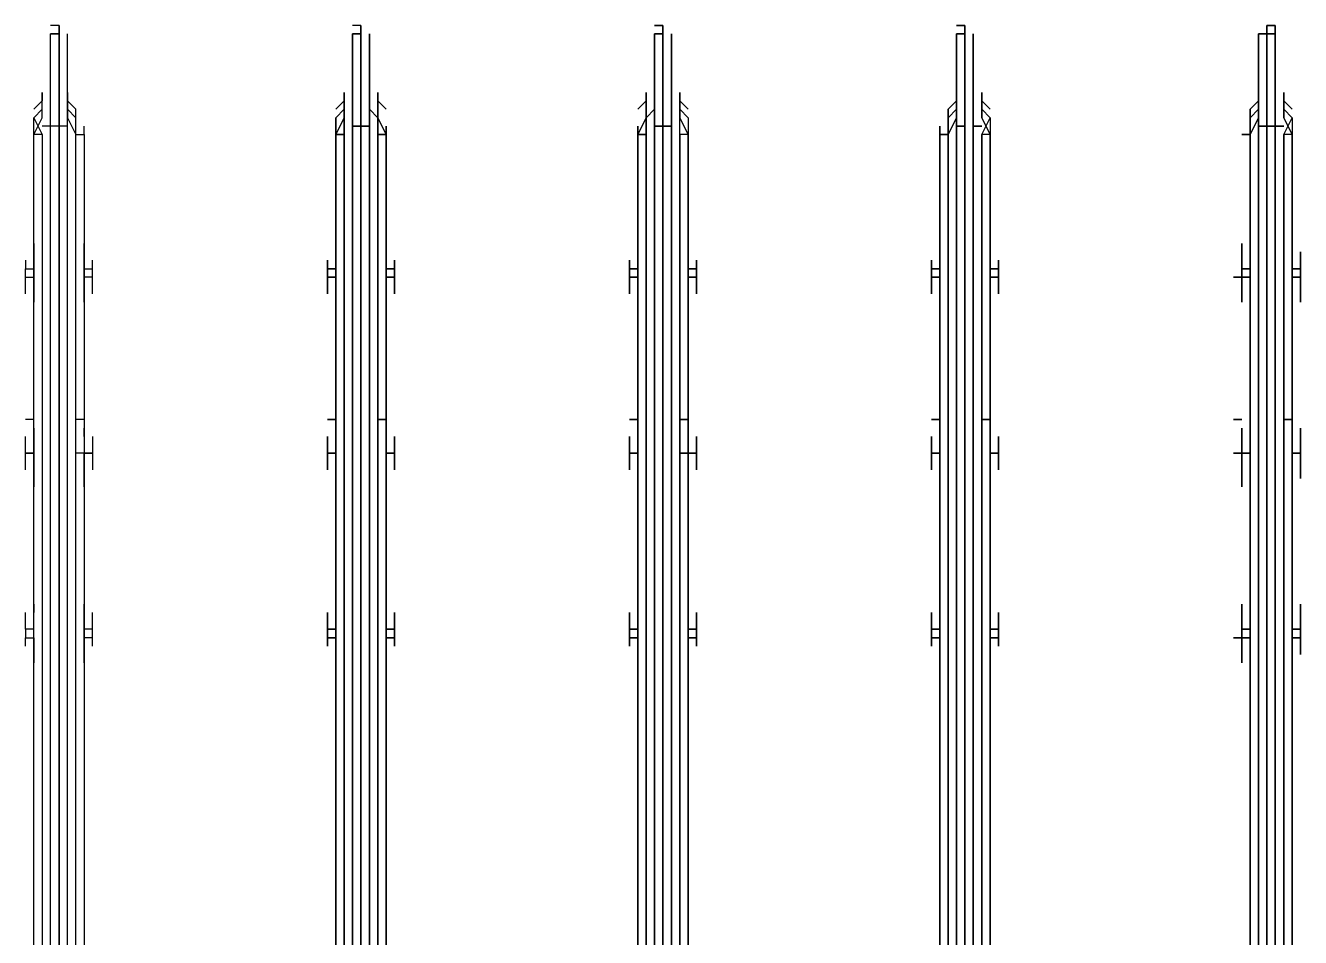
# Model space of a CAD drawing. Header units: metres. Extents: x 532315 to 532639, y 2674519 to 2674914.
# Drawn here: x 532484.9178 to 532485.128, y 2674744.0631 to 2674744.2135 of the extents above; entities that cross this region are included whole.
import ezdxf

# ---------------------------------------------------------------- set-up
doc = ezdxf.new("R2010")
doc.units = ezdxf.units.M
doc.header["$MEASUREMENT"] = 0
doc.layers.add('IDT', color=7, linetype='Continuous')

# ---------------------------------------------------------------- blocks, each defined once
blk = doc.blocks.new('IDT')
at = {"layer": 'IDT', "color": 0, "lineweight": 25}
for p, q in [((14.19265, 14.96743), (14.19265, 15.16384)), ((14.19265, 15.16384), (14.19265, 14.96743)), ((14.19403, 15.16384), (14.19403, 14.96743)), ((14.19403, 14.96743), (14.19403, 15.16384)), ((14.19542, 14.96605), (14.19542, 15.16384)), ((14.19542, 15.16384), (14.19542, 14.96605)), ((14.19542, 14.96605), (14.19542, 15.16384)), ((14.19542, 15.16384), (14.19542, 14.96605)), ((14.1968, 14.96605), (14.1968, 15.16384)), ((14.1968, 15.16384), (14.1968, 14.96605)), ((14.19818, 14.96605), (14.19818, 15.16384)), ((14.19818, 15.16384), (14.19818, 14.96605)), ((14.19957, 14.96743), (14.19957, 15.16384)), ((14.19957, 15.16384), (14.19957, 14.96743)), ((14.19957, 15.16384), (14.19957, 14.96743)), ((14.19957, 14.96743), (14.19957, 15.16384)), ((14.24244, 14.96743), (14.24244, 15.16384)), ((14.24244, 15.16384), (14.24244, 14.96743)), ((14.24383, 15.16384), (14.24383, 14.96743)), ((14.24383, 14.96743), (14.24383, 15.16384)), ((14.24521, 14.96605), (14.24521, 15.16384)), ((14.24521, 15.16384), (14.24521, 14.96605)), ((14.24659, 15.16384), (14.24659, 14.96605)), ((14.24659, 14.96605), (14.24659, 15.16384)), ((14.24659, 15.16384), (14.24659, 14.96605)), ((14.24659, 14.96605), (14.24659, 15.16384)), ((14.24798, 14.96605), (14.24798, 15.16384)), ((14.24798, 15.16384), (14.24798, 14.96605)), ((14.24936, 15.16384), (14.24936, 14.96743)), ((14.24936, 14.96743), (14.24936, 15.16384)), ((14.25074, 14.96743), (14.25074, 15.16384)), ((14.25074, 15.16384), (14.25074, 14.96743)), ((14.29224, 14.96743), (14.29224, 15.16384)), ((14.29224, 15.16384), (14.29224, 14.96743)), ((14.29362, 15.16384), (14.29362, 14.96743)), ((14.29362, 14.96743), (14.29362, 15.16384)), ((14.295, 14.96605), (14.295, 15.16384)), ((14.295, 15.16384), (14.295, 14.96605)), ((14.29639, 15.16384), (14.29639, 14.96605)), ((14.29639, 14.96605), (14.29639, 15.16384)), ((14.29639, 15.16384), (14.29639, 14.96605)), ((14.29639, 14.96605), (14.29639, 15.16384)), ((14.29777, 15.16384), (14.29777, 14.96605)), ((14.29777, 14.96605), (14.29777, 15.16384)), ((14.29915, 14.96743), (14.29915, 15.16384)), ((14.29915, 15.16384), (14.29915, 14.96743)), ((14.30054, 14.96743), (14.30054, 15.16384)), ((14.30054, 15.16384), (14.30054, 14.96743)), ((14.34203, 14.96743), (14.34203, 15.16107)), ((14.34203, 15.16107), (14.34203, 14.96743)), ((14.34341, 15.16107), (14.34341, 14.96743)), ((14.34341, 14.96743), (14.34341, 15.16107)), ((14.3448, 14.96605), (14.3448, 15.16107)), ((14.3448, 15.16107), (14.3448, 14.96605)), ((14.34618, 15.16107), (14.34618, 14.96605)), ((14.34618, 14.96605), (14.34618, 15.16107)), ((14.34618, 15.16107), (14.34618, 14.96605)), ((14.34618, 14.96605), (14.34618, 15.16107)), ((14.34756, 15.16107), (14.34756, 14.96605)), ((14.34756, 14.96605), (14.34756, 15.16107)), ((14.34895, 15.16107), (14.34895, 14.96743)), ((14.34895, 14.96743), (14.34895, 15.16107)), ((14.35033, 14.96743), (14.35033, 15.16107)), ((14.35033, 15.16107), (14.35033, 14.96743)), ((14.39182, 14.96743), (14.39182, 15.16107)), ((14.39321, 15.16107), (14.39321, 14.96743)), ((14.39459, 15.16107), (14.39459, 14.96605)), ((14.39597, 15.16107), (14.39597, 14.96605)), ((14.39597, 14.96605), (14.39597, 15.16107)), ((14.39736, 15.16107), (14.39736, 14.96605)), ((14.39874, 14.96743), (14.39874, 15.16107)), ((14.40012, 15.16107), (14.40012, 14.96743)), ((14.19127, 15.05181), (14.19127, 15.05319)), ((14.19127, 15.05319), (14.19127, 15.05181)), ((14.19265, 15.05042), (14.19265, 15.05457)), ((14.19265, 15.05457), (14.19265, 15.04904)), ((14.20095, 15.05042), (14.20095, 15.05457)), ((14.20095, 15.05457), (14.20095, 15.05042)), ((14.20095, 15.05319), (14.20095, 15.05181)), ((14.20095, 15.05181), (14.20095, 15.05319)), ((14.24244, 15.05042), (14.24244, 15.05457)), ((14.24244, 15.05457), (14.24244, 15.04904)), ((14.24244, 15.05181), (14.24244, 15.05319)), ((14.24244, 15.05319), (14.24244, 15.05181)), ((14.25074, 15.05042), (14.25074, 15.05457)), ((14.25074, 15.05457), (14.25074, 15.05042)), ((14.25074, 15.05319), (14.25074, 15.05181)), ((14.25074, 15.05181), (14.25074, 15.05319)), ((14.29224, 15.05042), (14.29224, 15.05457)), ((14.29224, 15.05457), (14.29224, 15.04904)), ((14.29224, 15.05181), (14.29224, 15.05319)), ((14.29224, 15.05319), (14.29224, 15.05181)), ((14.30054, 15.05042), (14.30054, 15.05457)), ((14.30054, 15.05457), (14.30054, 15.05042)), ((14.30054, 15.05319), (14.30054, 15.05181)), ((14.30054, 15.05181), (14.30054, 15.05319)), ((14.34203, 15.05042), (14.34203, 15.05457)), ((14.34203, 15.05457), (14.34203, 15.05042)), ((14.34203, 15.05181), (14.34203, 15.05319)), ((14.34203, 15.05319), (14.34203, 15.05181)), ((14.35033, 15.05042), (14.35033, 15.05457)), ((14.35033, 15.05457), (14.35033, 15.05042)), ((14.35033, 15.05319), (14.35033, 15.05181)), ((14.35033, 15.05181), (14.35033, 15.05319)), ((14.39182, 15.05457), (14.39182, 15.05042)), ((14.39182, 15.05319), (14.39182, 15.05181)), ((14.40012, 15.05042), (14.40012, 15.05457)), ((14.40012, 15.05181), (14.40012, 15.05319)), ((14.19127, 15.05042), (14.19127, 15.05181)), ((14.19127, 15.05181), (14.19127, 15.05042)), ((14.20095, 15.05181), (14.20095, 15.05042)), ((14.20095, 15.05042), (14.20095, 15.05181)), ((14.24106, 15.05042), (14.24106, 15.05181)), ((14.24106, 15.05181), (14.24106, 15.05042)), ((14.25212, 15.05042), (14.25212, 15.05181)), ((14.25212, 15.05181), (14.25212, 15.05042)), ((14.29085, 15.05042), (14.29085, 15.05181)), ((14.29085, 15.05181), (14.29085, 15.05042)), ((14.30192, 15.05042), (14.30192, 15.05181)), ((14.30192, 15.05181), (14.30192, 15.05042)), ((14.34065, 15.05042), (14.34065, 15.05181)), ((14.34065, 15.05181), (14.34065, 15.05042)), ((14.35171, 15.05042), (14.35171, 15.05181)), ((14.35171, 15.05181), (14.35171, 15.05042)), ((14.39044, 15.05181), (14.39044, 15.05042)), ((14.40151, 15.05181), (14.40151, 15.05042)), ((14.19265, 15.05042), (14.19127, 15.05042)), ((14.19127, 15.05042), (14.19265, 15.05042)), ((14.19127, 15.04904), (14.19127, 15.05042)), ((14.19127, 15.05042), (14.19127, 15.04904)), ((14.19127, 15.04904), (14.19265, 15.04904)), ((14.19265, 15.04904), (14.19127, 15.04904)), ((14.19127, 15.04904), (14.19127, 15.04627)), ((14.19127, 15.04627), (14.19127, 15.04904)), ((14.19265, 15.04904), (14.19265, 15.05042)), ((14.19265, 15.04489), (14.19265, 15.04904)), ((14.19265, 15.04904), (14.19265, 15.04489)), ((14.20095, 15.05042), (14.19957, 15.05042)), ((14.19957, 15.05042), (14.20095, 15.05042)), ((14.20095, 15.04904), (14.19957, 15.04904)), ((14.19957, 15.04904), (14.20095, 15.04904)), ((14.20095, 15.05042), (14.20095, 15.04904)), ((14.20095, 15.04904), (14.20095, 15.05042)), ((14.20095, 15.04904), (14.20095, 15.05042)), ((14.20095, 15.05042), (14.20233, 15.05042)), ((14.20233, 15.05042), (14.20095, 15.05042)), ((14.20095, 15.05042), (14.20095, 15.04904)), ((14.20095, 15.04904), (14.20095, 15.04489)), ((14.20095, 15.04627), (14.20095, 15.04904)), ((14.20095, 15.04489), (14.20095, 15.04904)), ((14.20095, 15.04904), (14.20095, 15.04627)), ((14.24244, 15.05042), (14.24106, 15.05042)), ((14.24106, 15.05042), (14.24244, 15.05042)), ((14.24106, 15.04904), (14.24106, 15.05042)), ((14.24106, 15.05042), (14.24106, 15.04904)), ((14.24106, 15.04904), (14.24244, 15.04904)), ((14.24244, 15.04904), (14.24106, 15.04904)), ((14.24106, 15.04904), (14.24106, 15.04627)), ((14.24106, 15.04627), (14.24106, 15.04904)), ((14.24244, 15.04904), (14.24244, 15.05042)), ((14.24244, 15.04904), (14.24244, 15.04489)), ((14.24244, 15.04489), (14.24244, 15.04904)), ((14.25212, 15.05042), (14.25074, 15.05042)), ((14.25074, 15.05042), (14.25212, 15.05042)), ((14.25212, 15.05042), (14.25074, 15.05042)), ((14.25074, 15.05042), (14.25074, 15.04904)), ((14.25074, 15.04904), (14.25074, 15.05042)), ((14.25074, 15.05042), (14.25212, 15.05042)), ((14.25212, 15.04904), (14.25074, 15.04904)), ((14.25074, 15.04904), (14.25074, 15.04489)), ((14.25074, 15.04489), (14.25074, 15.04904)), ((14.25074, 15.04904), (14.25212, 15.04904)), ((14.25212, 15.04904), (14.25212, 15.05042)), ((14.25212, 15.05042), (14.25212, 15.04904)), ((14.25212, 15.04904), (14.25212, 15.04627)), ((14.25212, 15.04627), (14.25212, 15.04904)), ((14.29224, 15.05042), (14.29085, 15.05042)), ((14.29085, 15.05042), (14.29224, 15.05042)), ((14.29085, 15.04904), (14.29085, 15.05042)), ((14.29085, 15.05042), (14.29085, 15.04904)), ((14.29085, 15.04627), (14.29085, 15.04904)), ((14.29085, 15.04904), (14.29085, 15.04627)), ((14.29224, 15.04904), (14.29085, 15.04904)), ((14.29085, 15.04904), (14.29224, 15.04904)), ((14.29224, 15.04489), (14.29224, 15.05042)), ((14.29224, 15.04904), (14.29224, 15.04489)), ((14.30192, 15.05042), (14.30054, 15.05042)), ((14.30054, 15.05042), (14.30192, 15.05042)), ((14.30192, 15.05042), (14.30054, 15.05042)), ((14.30054, 15.05042), (14.30054, 15.04904)), ((14.30054, 15.04489), (14.30054, 15.05042)), ((14.30054, 15.05042), (14.30192, 15.05042)), ((14.30192, 15.04904), (14.30054, 15.04904)), ((14.30054, 15.04904), (14.30192, 15.04904)), ((14.30054, 15.04904), (14.30054, 15.04489)), ((14.30192, 15.05042), (14.30192, 15.04904)), ((14.30192, 15.04904), (14.30192, 15.05042)), ((14.30192, 15.04627), (14.30192, 15.04904)), ((14.30192, 15.04904), (14.30192, 15.04627)), ((14.34203, 15.05042), (14.34065, 15.05042)), ((14.34065, 15.05042), (14.34203, 15.05042)), ((14.34065, 15.04904), (14.34065, 15.05042)), ((14.34065, 15.05042), (14.34065, 15.04904)), ((14.34065, 15.04627), (14.34065, 15.04904)), ((14.34065, 15.04904), (14.34065, 15.04627)), ((14.34203, 15.04904), (14.34065, 15.04904)), ((14.34065, 15.04904), (14.34203, 15.04904)), ((14.34203, 15.05042), (14.34203, 15.04904)), ((14.34203, 15.04904), (14.34203, 15.05042)), ((14.34203, 15.04904), (14.34203, 15.04489)), ((14.34203, 15.04489), (14.34203, 15.04904)), ((14.35033, 15.04904), (14.35033, 15.05042)), ((14.35033, 15.05042), (14.35033, 15.04904)), ((14.35171, 15.05042), (14.35033, 15.05042)), ((14.35033, 15.05042), (14.35171, 15.05042)), ((14.35033, 15.05042), (14.35171, 15.05042)), ((14.35033, 15.04489), (14.35033, 15.04904)), ((14.35033, 15.04904), (14.35033, 15.04489)), ((14.35171, 15.04904), (14.35033, 15.04904)), ((14.35033, 15.04904), (14.35171, 15.04904)), ((14.35171, 15.05042), (14.35171, 15.04904)), ((14.35171, 15.04904), (14.35171, 15.05042)), ((14.35171, 15.04627), (14.35171, 15.04904)), ((14.35171, 15.04904), (14.35171, 15.04627)), ((14.39044, 15.05042), (14.39182, 15.05042)), ((14.39044, 15.05042), (14.39044, 15.04904)), ((14.39044, 15.04904), (14.39182, 15.04904)), ((14.39044, 15.04904), (14.39044, 15.04627)), ((14.39182, 15.05042), (14.39182, 15.04489)), ((14.40151, 15.05042), (14.40012, 15.05042)), ((14.40151, 15.05042), (14.40012, 15.05042)), ((14.40012, 15.05042), (14.40012, 15.04904)), ((14.40012, 15.04904), (14.40151, 15.04904)), ((14.40012, 15.04904), (14.40012, 15.04489)), ((14.40151, 15.04904), (14.40151, 15.05042)), ((14.40151, 15.04904), (14.40151, 15.04627)), ((14.19127, 15.04627), (14.19127, 15.04489)), ((14.19127, 15.04489), (14.19127, 15.04627)), ((14.20095, 15.04489), (14.20095, 15.04627)), ((14.20095, 15.04627), (14.20095, 15.04489)), ((14.24244, 15.04489), (14.24244, 15.04627)), ((14.24244, 15.04627), (14.24244, 15.04489)), ((14.25074, 15.04627), (14.25074, 15.04489)), ((14.25074, 15.04489), (14.25074, 15.04627)), ((14.29224, 15.04489), (14.29224, 15.04627)), ((14.29224, 15.04627), (14.29224, 15.04489)), ((14.30054, 15.04489), (14.30054, 15.04627)), ((14.30054, 15.04627), (14.30054, 15.04489)), ((14.34203, 15.04489), (14.34203, 15.04627)), ((14.34203, 15.04627), (14.34203, 15.04489)), ((14.35033, 15.04627), (14.35033, 15.04489)), ((14.35033, 15.04489), (14.35033, 15.04627)), ((14.39182, 15.04489), (14.39182, 15.04627)), ((14.40012, 15.04489), (14.40012, 15.04627)), ((14.19127, 15.02276), (14.19127, 15.02414)), ((14.19127, 15.02414), (14.19127, 15.02276)), ((14.19265, 15.01999), (14.19265, 15.02553)), ((14.19265, 15.02553), (14.19265, 15.01999)), ((14.20095, 15.02553), (14.20095, 15.01999)), ((14.20095, 15.01999), (14.20095, 15.02553)), ((14.20095, 15.02276), (14.20095, 15.02414)), ((14.20095, 15.02414), (14.20095, 15.02276)), ((14.24244, 15.01999), (14.24244, 15.02553)), ((14.24244, 15.02553), (14.24244, 15.01999)), ((14.24244, 15.02276), (14.24244, 15.02414)), ((14.24244, 15.02414), (14.24244, 15.02276)), ((14.25074, 15.01999), (14.25074, 15.02553)), ((14.25074, 15.02553), (14.25074, 15.01999)), ((14.25074, 15.02414), (14.25074, 15.02276)), ((14.25074, 15.02276), (14.25074, 15.02414)), ((14.29224, 15.01999), (14.29224, 15.02553)), ((14.29224, 15.02553), (14.29224, 15.01999)), ((14.29224, 15.02276), (14.29224, 15.02414)), ((14.29224, 15.02414), (14.29224, 15.02276)), ((14.30054, 15.01999), (14.30054, 15.02553)), ((14.30054, 15.02553), (14.30054, 15.01999)), ((14.30054, 15.02414), (14.30054, 15.02276)), ((14.30054, 15.02276), (14.30054, 15.02414)), ((14.34203, 15.01584), (14.34203, 15.02553)), ((14.34203, 15.02553), (14.34203, 15.01999)), ((14.34203, 15.02276), (14.34203, 15.02414)), ((14.34203, 15.02414), (14.34203, 15.02276)), ((14.35033, 15.01999), (14.35033, 15.02553)), ((14.35033, 15.02553), (14.35033, 15.01999)), ((14.35033, 15.02414), (14.35033, 15.02276)), ((14.35033, 15.02276), (14.35033, 15.02414)), ((14.39182, 15.02553), (14.39182, 15.01999)), ((14.39182, 15.02414), (14.39182, 15.02276)), ((14.40012, 15.01999), (14.40012, 15.02553)), ((14.40012, 15.02276), (14.40012, 15.02414)), ((14.19127, 15.01999), (14.19127, 15.02276)), ((14.19127, 15.02276), (14.19127, 15.01999)), ((14.20095, 15.01999), (14.20095, 15.02276)), ((14.20095, 15.02276), (14.20095, 15.01999)), ((14.24106, 15.01999), (14.24106, 15.02276)), ((14.24106, 15.02276), (14.24106, 15.01999)), ((14.25212, 15.01999), (14.25212, 15.02276)), ((14.25212, 15.02276), (14.25212, 15.01999)), ((14.29085, 15.01999), (14.29085, 15.02276)), ((14.29085, 15.02276), (14.29085, 15.01999)), ((14.30192, 15.01999), (14.30192, 15.02276)), ((14.30192, 15.02276), (14.30192, 15.01999)), ((14.34065, 15.01999), (14.34065, 15.02276)), ((14.34065, 15.02276), (14.34065, 15.01999)), ((14.35171, 15.01999), (14.35171, 15.02276)), ((14.35171, 15.02276), (14.35171, 15.01999)), ((14.39044, 15.01999), (14.39044, 15.02276)), ((14.40151, 15.02276), (14.40151, 15.01999)), ((14.19265, 15.01999), (14.19127, 15.01999)), ((14.19127, 15.01999), (14.19265, 15.01999)), ((14.19265, 15.01999), (14.19127, 15.01999)), ((14.19127, 15.01999), (14.19265, 15.01999)), ((14.19127, 15.01723), (14.19127, 15.01999)), ((14.19127, 15.01999), (14.19265, 15.01999)), ((14.19265, 15.01999), (14.19127, 15.01999)), ((14.19127, 15.01999), (14.19127, 15.01723)), ((14.19265, 15.01584), (14.19265, 15.01999)), ((14.19265, 15.01999), (14.19265, 15.01584)), ((14.19957, 15.01999), (14.20095, 15.01999)), ((14.20095, 15.01999), (14.19957, 15.01999)), ((14.20095, 15.01999), (14.19957, 15.01999)), ((14.19957, 15.01999), (14.20095, 15.01999)), ((14.20095, 15.01999), (14.20095, 15.01723)), ((14.20095, 15.01584), (14.20095, 15.01999)), ((14.20233, 15.01999), (14.20095, 15.01999)), ((14.20095, 15.01999), (14.20233, 15.01999)), ((14.20233, 15.01999), (14.20095, 15.01999)), ((14.20095, 15.01999), (14.20095, 15.01584)), ((14.20095, 15.01723), (14.20095, 15.01999)), ((14.20095, 15.01999), (14.20233, 15.01999)), ((14.24106, 15.01723), (14.24106, 15.01999)), ((14.24106, 15.01999), (14.24244, 15.01999)), ((14.24244, 15.01999), (14.24106, 15.01999)), ((14.24106, 15.01999), (14.24244, 15.01999)), ((14.24244, 15.01999), (14.24106, 15.01999)), ((14.24106, 15.01999), (14.24106, 15.01723)), ((14.24244, 15.01584), (14.24244, 15.01999)), ((14.24244, 15.01999), (14.24244, 15.01584)), ((14.25074, 15.01999), (14.25074, 15.01584)), ((14.25074, 15.01584), (14.25074, 15.01999)), ((14.25074, 15.01999), (14.25212, 15.01999)), ((14.25212, 15.01999), (14.25074, 15.01999)), ((14.25074, 15.01999), (14.25212, 15.01999)), ((14.25212, 15.01999), (14.25074, 15.01999)), ((14.25074, 15.01999), (14.25212, 15.01999)), ((14.25074, 15.01999), (14.25212, 15.01999)), ((14.25212, 15.01999), (14.25074, 15.01999)), ((14.25212, 15.01999), (14.25212, 15.01723)), ((14.25212, 15.01723), (14.25212, 15.01999)), ((14.29224, 15.01999), (14.29085, 15.01999)), ((14.29085, 15.01999), (14.29224, 15.01999)), ((14.29224, 15.01999), (14.29085, 15.01999)), ((14.29085, 15.01999), (14.29085, 15.01723)), ((14.29085, 15.01723), (14.29085, 15.01999)), ((14.29085, 15.01999), (14.29224, 15.01999)), ((14.29362, 15.01999), (14.29224, 15.01999)), ((14.29224, 15.01999), (14.29362, 15.01999)), ((14.29224, 15.01999), (14.29224, 15.01584)), ((14.29224, 15.01584), (14.29224, 15.01999)), ((14.30192, 15.01999), (14.30054, 15.01999)), ((14.30054, 15.01999), (14.30192, 15.01999)), ((14.30192, 15.01999), (14.30054, 15.01999)), ((14.30054, 15.01999), (14.30192, 15.01999)), ((14.30192, 15.01999), (14.30054, 15.01999)), ((14.30054, 15.01999), (14.30054, 15.01584)), ((14.30054, 15.01584), (14.30054, 15.01999)), ((14.30054, 15.01999), (14.30192, 15.01999)), ((14.30054, 15.01999), (14.30192, 15.01999)), ((14.30192, 15.01999), (14.30054, 15.01999)), ((14.30192, 15.01999), (14.30192, 15.01723)), ((14.30192, 15.01723), (14.30192, 15.01999)), ((14.34065, 15.01723), (14.34065, 15.01999)), ((14.34065, 15.01999), (14.34203, 15.01999)), ((14.34203, 15.01999), (14.34065, 15.01999)), ((14.34065, 15.01999), (14.34203, 15.01999)), ((14.34203, 15.01999), (14.34065, 15.01999)), ((14.34065, 15.01999), (14.34065, 15.01723)), ((14.34203, 15.01999), (14.34203, 15.01584)), ((14.35033, 15.01584), (14.35033, 15.01999)), ((14.35033, 15.01999), (14.35171, 15.01999)), ((14.35171, 15.01999), (14.35033, 15.01999)), ((14.35033, 15.01999), (14.35171, 15.01999)), ((14.35171, 15.01999), (14.35033, 15.01999)), ((14.35033, 15.01999), (14.35033, 15.01584)), ((14.35033, 15.01999), (14.35171, 15.01999)), ((14.35171, 15.01999), (14.35033, 15.01999)), ((14.35171, 15.01999), (14.35171, 15.01723)), ((14.35171, 15.01723), (14.35171, 15.01999)), ((14.39182, 15.01999), (14.39044, 15.01999)), ((14.39044, 15.01723), (14.39044, 15.01999)), ((14.39044, 15.01999), (14.39182, 15.01999)), ((14.39182, 15.01999), (14.39321, 15.01999)), ((14.39182, 15.01584), (14.39182, 15.01999)), ((14.40012, 15.01584), (14.40012, 15.01999)), ((14.40012, 15.01999), (14.40151, 15.01999)), ((14.40151, 15.01999), (14.40012, 15.01999)), ((14.40151, 15.01999), (14.40012, 15.01999)), ((14.40012, 15.01999), (14.40151, 15.01999)), ((14.40151, 15.01999), (14.40151, 15.01723)), ((14.19127, 15.01584), (14.19127, 15.01723)), ((14.19127, 15.01723), (14.19127, 15.01584)), ((14.20095, 15.01723), (14.20095, 15.01584)), ((14.20095, 15.01584), (14.20095, 15.01723)), ((14.24244, 15.01584), (14.24244, 15.01723)), ((14.24244, 15.01723), (14.24244, 15.01584)), ((14.25074, 15.01584), (14.25074, 15.01723)), ((14.25074, 15.01723), (14.25074, 15.01584)), ((14.29224, 15.01584), (14.29224, 15.01723)), ((14.29224, 15.01723), (14.29224, 15.01584)), ((14.30054, 15.01584), (14.30054, 15.01723)), ((14.30054, 15.01723), (14.30054, 15.01584)), ((14.34203, 15.01584), (14.34203, 15.01723)), ((14.34203, 15.01723), (14.34203, 15.01584)), ((14.35033, 15.01584), (14.35033, 15.01723)), ((14.35033, 15.01723), (14.35033, 15.01584)), ((14.39182, 15.01723), (14.39182, 15.01584)), ((14.40012, 15.01723), (14.40012, 15.01584)), ((14.19403, 15.01446), (14.19265, 15.01446)), ((14.19265, 15.01446), (14.19403, 15.01446)), ((14.20233, 15.01446), (14.20095, 15.01446)), ((14.20095, 15.01446), (14.20233, 15.01446)), ((14.24383, 15.01446), (14.24244, 15.01446)), ((14.24244, 15.01446), (14.24383, 15.01446)), ((14.25212, 15.01446), (14.25074, 15.01446)), ((14.25074, 15.01446), (14.25212, 15.01446)), ((14.29362, 15.01446), (14.29224, 15.01446)), ((14.29224, 15.01446), (14.29362, 15.01446)), ((14.30192, 15.01446), (14.30054, 15.01446)), ((14.30054, 15.01446), (14.30192, 15.01446)), ((14.34341, 15.01446), (14.34203, 15.01446)), ((14.34203, 15.01446), (14.34341, 15.01446)), ((14.35171, 15.01446), (14.35033, 15.01446)), ((14.35033, 15.01446), (14.35171, 15.01446)), ((14.39182, 15.01446), (14.39321, 15.01446)), ((14.40012, 15.01446), (14.40151, 15.01446)), ((14.19127, 14.99371), (14.19127, 14.9951)), ((14.19127, 14.9951), (14.19127, 14.99371)), ((14.19265, 14.99095), (14.19265, 14.9951)), ((14.19265, 14.9951), (14.19265, 14.99095)), ((14.20095, 14.99371), (14.20095, 14.9951)), ((14.20095, 14.9951), (14.20095, 14.99371)), ((14.20095, 14.99095), (14.20095, 14.9951)), ((14.20095, 14.9951), (14.20095, 14.99095)), ((14.24244, 14.99095), (14.24244, 14.9951)), ((14.24244, 14.9951), (14.24244, 14.99371)), ((14.24244, 14.99371), (14.24244, 14.9951)), ((14.24244, 14.9951), (14.24244, 14.99095)), ((14.25074, 14.99095), (14.25074, 14.9951)), ((14.25074, 14.9951), (14.25074, 14.99371)), ((14.25074, 14.99371), (14.25074, 14.9951)), ((14.25074, 14.9951), (14.25074, 14.99095)), ((14.29224, 14.99095), (14.29224, 14.9951)), ((14.29224, 14.9951), (14.29224, 14.99371)), ((14.29224, 14.99371), (14.29224, 14.9951)), ((14.29224, 14.9951), (14.29224, 14.99095)), ((14.30054, 14.99095), (14.30054, 14.9951)), ((14.30054, 14.9951), (14.30054, 14.99371)), ((14.30054, 14.99371), (14.30054, 14.9951)), ((14.30054, 14.9951), (14.30054, 14.99095)), ((14.34203, 14.99371), (14.34203, 14.9951)), ((14.34203, 14.9951), (14.34203, 14.99095)), ((14.34203, 14.98541), (14.34203, 14.9951)), ((14.34203, 14.9951), (14.34203, 14.99371)), ((14.35033, 14.9951), (14.35033, 14.99371)), ((14.35033, 14.99371), (14.35033, 14.9951)), ((14.35033, 14.99095), (14.35033, 14.9951)), ((14.35033, 14.9951), (14.35033, 14.99095)), ((14.39182, 14.99371), (14.39182, 14.9951)), ((14.39182, 14.9951), (14.39182, 14.99095)), ((14.40012, 14.99095), (14.40012, 14.9951)), ((14.40012, 14.9951), (14.40012, 14.99371)), ((14.19127, 14.99095), (14.19127, 14.99371)), ((14.19127, 14.99371), (14.19127, 14.99095)), ((14.20095, 14.99095), (14.20095, 14.99371)), ((14.20095, 14.99371), (14.20095, 14.99095)), ((14.24106, 14.99095), (14.24106, 14.99371)), ((14.24106, 14.99371), (14.24106, 14.99095)), ((14.25212, 14.99095), (14.25212, 14.99371)), ((14.25212, 14.99371), (14.25212, 14.99095)), ((14.29085, 14.99095), (14.29085, 14.99371)), ((14.29085, 14.99371), (14.29085, 14.99095)), ((14.30192, 14.99095), (14.30192, 14.99371)), ((14.30192, 14.99371), (14.30192, 14.99095)), ((14.34065, 14.99095), (14.34065, 14.99371)), ((14.34065, 14.99371), (14.34065, 14.99095)), ((14.35171, 14.99095), (14.35171, 14.99371)), ((14.35171, 14.99371), (14.35171, 14.99095)), ((14.39044, 14.99371), (14.39044, 14.99095)), ((14.40151, 14.99371), (14.40151, 14.99095)), ((14.19127, 14.98956), (14.19127, 14.99095)), ((14.19127, 14.99095), (14.19127, 14.98956)), ((14.19265, 14.99095), (14.19127, 14.99095)), ((14.19127, 14.99095), (14.19265, 14.99095)), ((14.19265, 14.99095), (14.19265, 14.98956)), ((14.19265, 14.98956), (14.19265, 14.99095)), ((14.20095, 14.99095), (14.19957, 14.99095)), ((14.19957, 14.99095), (14.20095, 14.99095)), ((14.20095, 14.98956), (14.20095, 14.99095)), ((14.20095, 14.99095), (14.20233, 14.99095)), ((14.20233, 14.99095), (14.20095, 14.99095)), ((14.20095, 14.99095), (14.20095, 14.98956)), ((14.20095, 14.99095), (14.20095, 14.98956)), ((14.20095, 14.98956), (14.20095, 14.99095)), ((14.24106, 14.98956), (14.24106, 14.99095)), ((14.24106, 14.99095), (14.24106, 14.98956)), ((14.24244, 14.99095), (14.24106, 14.99095)), ((14.24106, 14.99095), (14.24244, 14.99095)), ((14.24244, 14.99095), (14.24244, 14.98956)), ((14.24244, 14.98956), (14.24244, 14.99095)), ((14.25074, 14.99095), (14.25074, 14.98541)), ((14.25074, 14.98956), (14.25074, 14.99095)), ((14.25074, 14.99095), (14.25212, 14.99095)), ((14.25212, 14.99095), (14.25074, 14.99095)), ((14.25074, 14.99095), (14.25212, 14.99095)), ((14.25212, 14.99095), (14.25212, 14.98956)), ((14.25212, 14.98956), (14.25212, 14.99095)), ((14.29224, 14.99095), (14.29085, 14.99095)), ((14.29085, 14.99095), (14.29224, 14.99095)), ((14.29085, 14.98956), (14.29085, 14.99095)), ((14.29085, 14.99095), (14.29085, 14.98956)), ((14.29224, 14.99095), (14.29224, 14.98956)), ((14.29224, 14.98956), (14.29224, 14.99095)), ((14.30192, 14.99095), (14.30054, 14.99095)), ((14.30054, 14.99095), (14.30054, 14.98956)), ((14.30054, 14.98541), (14.30054, 14.99095)), ((14.30054, 14.99095), (14.30192, 14.99095)), ((14.30192, 14.99095), (14.30054, 14.99095)), ((14.30192, 14.98956), (14.30192, 14.99095)), ((14.30192, 14.99095), (14.30192, 14.98956)), ((14.34203, 14.99095), (14.34065, 14.99095)), ((14.34065, 14.99095), (14.34203, 14.99095)), ((14.34065, 14.99095), (14.34065, 14.98956)), ((14.34065, 14.98956), (14.34065, 14.99095)), ((14.34203, 14.99095), (14.34203, 14.98956)), ((14.35171, 14.99095), (14.35033, 14.99095)), ((14.35033, 14.99095), (14.35171, 14.99095)), ((14.35171, 14.99095), (14.35033, 14.99095)), ((14.35033, 14.99095), (14.35033, 14.98541)), ((14.35033, 14.98541), (14.35033, 14.99095)), ((14.35033, 14.99095), (14.35171, 14.99095)), ((14.35171, 14.98956), (14.35171, 14.99095)), ((14.35171, 14.99095), (14.35171, 14.98956)), ((14.39044, 14.99095), (14.39182, 14.99095)), ((14.39044, 14.99095), (14.39044, 14.98956)), ((14.39182, 14.99095), (14.39182, 14.98956)), ((14.40012, 14.98956), (14.40012, 14.99095)), ((14.40151, 14.99095), (14.40012, 14.99095)), ((14.40151, 14.99095), (14.40151, 14.98956)), ((14.19265, 14.98956), (14.19127, 14.98956)), ((14.19127, 14.98956), (14.19265, 14.98956)), ((14.19127, 14.98818), (14.19127, 14.98956)), ((14.19127, 14.98956), (14.19127, 14.98818)), ((14.19127, 14.9868), (14.19127, 14.98818)), ((14.19127, 14.98818), (14.19127, 14.9868)), ((14.19265, 14.98541), (14.19265, 14.98956)), ((14.19265, 14.98956), (14.19265, 14.98541)), ((14.20095, 14.98956), (14.19957, 14.98956)), ((14.19957, 14.98956), (14.20095, 14.98956)), ((14.20095, 14.98818), (14.20095, 14.98956)), ((14.20095, 14.98956), (14.20095, 14.98541)), ((14.20095, 14.98541), (14.20095, 14.98956)), ((14.20095, 14.98956), (14.20095, 14.98818)), ((14.20095, 14.98818), (14.20095, 14.9868)), ((14.20095, 14.9868), (14.20095, 14.98818)), ((14.24244, 14.98956), (14.24106, 14.98956)), ((14.24106, 14.98956), (14.24244, 14.98956)), ((14.24106, 14.98818), (14.24106, 14.98956)), ((14.24106, 14.98956), (14.24106, 14.98818)), ((14.24244, 14.98541), (14.24244, 14.98956)), ((14.24244, 14.98956), (14.24244, 14.98541)), ((14.24244, 14.9868), (14.24244, 14.98818)), ((14.24244, 14.98818), (14.24244, 14.9868)), ((14.25074, 14.98541), (14.25074, 14.98956)), ((14.25212, 14.98956), (14.25074, 14.98956)), ((14.25074, 14.98956), (14.25212, 14.98956)), ((14.25074, 14.98818), (14.25074, 14.9868)), ((14.25074, 14.9868), (14.25074, 14.98818)), ((14.25212, 14.98956), (14.25212, 14.98818)), ((14.25212, 14.98818), (14.25212, 14.98956)), ((14.29224, 14.98956), (14.29085, 14.98956)), ((14.29085, 14.98956), (14.29085, 14.98818)), ((14.29085, 14.98818), (14.29085, 14.98956)), ((14.29085, 14.98956), (14.29224, 14.98956)), ((14.29224, 14.98956), (14.29224, 14.98541)), ((14.29224, 14.98541), (14.29224, 14.98956)), ((14.29224, 14.9868), (14.29224, 14.98818)), ((14.29224, 14.98818), (14.29224, 14.9868)), ((14.30192, 14.98956), (14.30054, 14.98956)), ((14.30054, 14.98956), (14.30192, 14.98956)), ((14.30054, 14.98956), (14.30054, 14.98541)), ((14.30054, 14.98818), (14.30054, 14.9868)), ((14.30054, 14.9868), (14.30054, 14.98818)), ((14.30192, 14.98818), (14.30192, 14.98956)), ((14.30192, 14.98956), (14.30192, 14.98818)), ((14.34065, 14.98956), (14.34203, 14.98956)), ((14.34203, 14.98956), (14.34065, 14.98956)), ((14.34065, 14.98818), (14.34065, 14.98956)), ((14.34065, 14.98956), (14.34065, 14.98818)), ((14.34203, 14.98956), (14.34203, 14.98541)), ((14.34203, 14.9868), (14.34203, 14.98818)), ((14.34203, 14.98818), (14.34203, 14.9868)), ((14.35033, 14.98956), (14.35171, 14.98956)), ((14.35171, 14.98956), (14.35033, 14.98956)), ((14.35033, 14.98818), (14.35033, 14.9868)), ((14.35033, 14.9868), (14.35033, 14.98818)), ((14.35171, 14.98956), (14.35171, 14.98818)), ((14.35171, 14.98818), (14.35171, 14.98956)), ((14.39182, 14.98956), (14.39044, 14.98956)), ((14.39044, 14.98956), (14.39044, 14.98818)), ((14.39182, 14.98956), (14.39182, 14.98541)), ((14.39182, 14.98818), (14.39182, 14.9868)), ((14.40012, 14.98541), (14.40012, 14.98956)), ((14.40151, 14.98956), (14.40012, 14.98956)), ((14.40012, 14.9868), (14.40012, 14.98818)), ((14.40151, 14.98818), (14.40151, 14.98956)), ((14.19265, 14.96743), (14.19403, 14.96467)), ((14.19403, 14.96467), (14.19265, 14.96743)), ((14.19265, 14.96605), (14.19265, 14.96743)), ((14.19265, 14.96743), (14.19403, 14.96743)), ((14.19403, 14.96743), (14.19265, 14.96467)), ((14.19265, 14.96605), (14.19265, 14.96743)), ((14.19265, 14.96743), (14.19403, 14.96743)), ((14.19403, 14.96743), (14.19265, 14.96467)), ((14.19957, 14.96743), (14.19818, 14.96467)), ((14.19818, 14.96467), (14.19957, 14.96743)), ((14.19957, 14.96328), (14.19957, 14.96743)), ((14.19957, 14.96743), (14.19957, 14.96328)), ((14.19957, 14.96743), (14.19957, 14.96605)), ((14.19957, 14.96605), (14.19957, 14.96743)), ((14.19957, 14.96743), (14.20095, 14.96743)), ((14.20095, 14.96743), (14.19957, 14.96743)), ((14.24244, 14.96743), (14.24383, 14.96467)), ((14.24383, 14.96467), (14.24244, 14.96743)), ((14.24244, 14.96605), (14.24244, 14.96743)), ((14.24244, 14.96743), (14.24383, 14.96743)), ((14.24383, 14.96743), (14.24244, 14.96467)), ((14.24244, 14.96605), (14.24244, 14.96743)), ((14.24244, 14.96743), (14.24383, 14.96743)), ((14.24383, 14.96743), (14.24244, 14.96467)), ((14.24936, 14.96743), (14.24798, 14.96467)), ((14.24798, 14.96467), (14.24936, 14.96743)), ((14.24936, 14.96743), (14.24936, 14.96328)), ((14.24936, 14.96328), (14.24936, 14.96743)), ((14.24936, 14.96743), (14.25074, 14.96743)), ((14.25074, 14.96743), (14.24936, 14.96743)), ((14.25074, 14.96743), (14.25074, 14.96605)), ((14.25074, 14.96605), (14.25074, 14.96743)), ((14.29224, 14.96743), (14.29362, 14.96467)), ((14.29362, 14.96467), (14.29224, 14.96743)), ((14.29224, 14.96605), (14.29224, 14.96743)), ((14.29224, 14.96743), (14.29362, 14.96743)), ((14.29224, 14.96605), (14.29224, 14.96743)), ((14.29224, 14.96743), (14.29362, 14.96743)), ((14.29362, 14.96743), (14.29362, 14.96328)), ((14.29362, 14.96743), (14.29362, 14.96328)), ((14.30054, 14.96743), (14.29915, 14.96743)), ((14.29915, 14.96743), (14.29915, 14.96328)), ((14.29915, 14.96328), (14.29915, 14.96743)), ((14.29915, 14.96743), (14.30054, 14.96743)), ((14.30054, 14.96743), (14.29915, 14.96467)), ((14.29915, 14.96467), (14.30054, 14.96743)), ((14.30054, 14.96605), (14.30054, 14.96743)), ((14.30054, 14.96743), (14.30054, 14.96605)), ((14.34203, 14.96743), (14.34341, 14.96467)), ((14.34341, 14.96467), (14.34203, 14.96743)), ((14.34341, 14.96743), (14.34203, 14.96743)), ((14.34203, 14.96743), (14.34203, 14.96605)), ((14.34203, 14.96605), (14.34203, 14.96743)), ((14.34203, 14.96743), (14.34341, 14.96743)), ((14.34341, 14.96743), (14.34341, 14.96328)), ((14.34341, 14.96328), (14.34341, 14.96743)), ((14.34895, 14.96743), (14.34895, 14.96328)), ((14.34895, 14.96328), (14.34895, 14.96743)), ((14.34895, 14.96743), (14.35033, 14.96743)), ((14.35033, 14.96743), (14.34895, 14.96467)), ((14.34895, 14.96467), (14.35033, 14.96743)), ((14.35033, 14.96743), (14.34895, 14.96743)), ((14.35033, 14.96605), (14.35033, 14.96743)), ((14.35033, 14.96743), (14.35033, 14.96605)), ((14.39321, 14.96743), (14.39182, 14.96743)), ((14.39182, 14.96743), (14.39182, 14.96605)), ((14.39321, 14.96743), (14.39321, 14.96328)), ((14.39459, 14.96467), (14.39321, 14.96743)), ((14.40012, 14.96467), (14.39874, 14.96743)), ((14.39874, 14.96743), (14.40012, 14.96743)), ((14.40012, 14.96743), (14.39874, 14.96467)), ((14.40012, 14.96743), (14.40012, 14.96605)), ((14.19265, 14.96467), (14.19265, 14.96605)), ((14.19265, 14.96467), (14.19265, 14.96605)), ((14.19542, 14.96605), (14.19403, 14.96605)), ((14.19403, 14.96605), (14.19542, 14.96605)), ((14.19542, 14.96605), (14.1968, 14.96605)), ((14.1968, 14.96605), (14.19542, 14.96605)), ((14.19542, 14.95084), (14.19542, 14.96605)), ((14.19542, 14.96605), (14.19542, 14.94945)), ((14.19542, 14.94945), (14.19542, 14.96605)), ((14.19542, 14.96605), (14.19542, 14.95084)), ((14.1968, 14.94945), (14.1968, 14.96605)), ((14.1968, 14.96605), (14.1968, 14.94945)), ((14.19818, 14.96605), (14.1968, 14.96605)), ((14.1968, 14.96605), (14.19818, 14.96605)), ((14.19818, 14.95084), (14.19818, 14.96605)), ((14.19818, 14.96605), (14.19818, 14.95084)), ((14.19957, 14.96605), (14.19957, 14.96467)), ((14.19957, 14.96467), (14.19957, 14.96605)), ((14.24244, 14.96467), (14.24244, 14.96605)), ((14.24244, 14.96467), (14.24244, 14.96605)), ((14.24521, 14.96605), (14.24383, 14.96605)), ((14.24383, 14.96605), (14.24521, 14.96605)), ((14.24521, 14.96605), (14.24521, 14.95084)), ((14.24521, 14.95084), (14.24521, 14.96605)), ((14.24798, 14.96605), (14.24659, 14.96605)), ((14.24659, 14.96605), (14.24659, 14.94945)), ((14.24659, 14.94945), (14.24659, 14.96605)), ((14.24659, 14.96605), (14.24798, 14.96605)), ((14.24659, 14.94945), (14.24659, 14.96605)), ((14.24659, 14.96605), (14.24798, 14.96605)), ((14.24798, 14.96605), (14.24659, 14.96605)), ((14.24659, 14.96605), (14.24659, 14.94945)), ((14.24798, 14.96605), (14.24798, 14.95084)), ((14.24798, 14.95084), (14.24798, 14.96605)), ((14.24936, 14.96605), (14.24936, 14.96467)), ((14.24936, 14.96467), (14.24936, 14.96605)), ((14.29224, 14.96467), (14.29224, 14.96605)), ((14.29224, 14.96467), (14.29224, 14.96605)), ((14.295, 14.95084), (14.295, 14.96605)), ((14.295, 14.96605), (14.295, 14.95084)), ((14.29639, 14.96605), (14.295, 14.96605)), ((14.295, 14.96605), (14.29639, 14.96605)), ((14.29639, 14.96605), (14.29777, 14.96605)), ((14.29777, 14.96605), (14.29639, 14.96605)), ((14.29639, 14.96605), (14.29777, 14.96605)), ((14.29777, 14.96605), (14.29639, 14.96605)), ((14.29639, 14.96605), (14.29639, 14.94945)), ((14.29639, 14.94945), (14.29639, 14.96605)), ((14.29639, 14.96605), (14.29639, 14.94945)), ((14.29639, 14.94945), (14.29639, 14.96605)), ((14.29777, 14.95084), (14.29777, 14.96605)), ((14.29777, 14.96605), (14.29777, 14.95084)), ((14.29915, 14.96605), (14.29915, 14.96467)), ((14.29915, 14.96467), (14.29915, 14.96605)), ((14.34341, 14.96467), (14.34341, 14.96605)), ((14.34341, 14.96605), (14.34341, 14.96467)), ((14.34618, 14.96605), (14.3448, 14.96605)), ((14.3448, 14.96605), (14.3448, 14.95084)), ((14.3448, 14.95084), (14.3448, 14.96605)), ((14.3448, 14.96605), (14.34618, 14.96605)), ((14.34618, 14.94945), (14.34618, 14.96605)), ((14.34618, 14.96605), (14.34618, 14.94945)), ((14.34618, 14.96605), (14.34756, 14.96605)), ((14.34756, 14.96605), (14.34618, 14.96605)), ((14.34618, 14.96605), (14.34756, 14.96605)), ((14.34756, 14.96605), (14.34618, 14.96605)), ((14.34618, 14.94945), (14.34618, 14.96605)), ((14.34618, 14.96605), (14.34618, 14.94945)), ((14.34756, 14.96605), (14.34756, 14.95084)), ((14.34756, 14.95084), (14.34756, 14.96605)), ((14.35033, 14.96467), (14.35033, 14.96605)), ((14.35033, 14.96605), (14.35033, 14.96467)), ((14.39321, 14.96605), (14.39321, 14.96467)), ((14.39459, 14.96605), (14.39597, 14.96605)), ((14.39459, 14.96605), (14.39459, 14.95084)), ((14.39597, 14.96605), (14.39736, 14.96605)), ((14.39597, 14.94945), (14.39597, 14.96605)), ((14.39597, 14.96605), (14.39597, 14.94945)), ((14.39736, 14.96605), (14.39874, 14.96605)), ((14.39736, 14.96605), (14.39736, 14.95084)), ((14.40012, 14.96605), (14.40012, 14.96467)), ((14.19265, 14.96467), (14.19403, 14.96328)), ((14.19403, 14.96328), (14.19265, 14.96467)), ((14.19265, 14.96467), (14.19403, 14.96328)), ((14.19403, 14.96328), (14.19265, 14.96467)), ((14.19403, 14.9619), (14.19265, 14.96328)), ((14.19265, 14.96328), (14.19403, 14.9619)), ((14.19403, 14.96467), (14.19403, 14.96052)), ((14.19403, 14.96052), (14.19403, 14.96467)), ((14.19957, 14.96467), (14.19818, 14.96328)), ((14.19818, 14.96328), (14.19957, 14.96467)), ((14.19818, 14.96467), (14.19818, 14.96052)), ((14.19818, 14.96052), (14.19818, 14.96467)), ((14.19818, 14.9619), (14.19957, 14.96328)), ((14.19957, 14.96328), (14.19818, 14.9619)), ((14.24244, 14.96467), (14.24383, 14.96328)), ((14.24383, 14.96328), (14.24244, 14.96467)), ((14.24244, 14.96467), (14.24383, 14.96328)), ((14.24383, 14.96328), (14.24244, 14.96467)), ((14.24383, 14.9619), (14.24244, 14.96328)), ((14.24244, 14.96328), (14.24383, 14.9619)), ((14.24383, 14.96467), (14.24383, 14.96052)), ((14.24383, 14.96052), (14.24383, 14.96467)), ((14.24936, 14.96467), (14.24798, 14.96328)), ((14.24798, 14.96328), (14.24936, 14.96467)), ((14.24798, 14.96467), (14.24798, 14.96052)), ((14.24798, 14.96052), (14.24798, 14.96467)), ((14.24936, 14.96328), (14.24798, 14.9619)), ((14.24798, 14.9619), (14.24936, 14.96328)), ((14.29362, 14.96328), (14.29224, 14.96467)), ((14.29362, 14.96328), (14.29224, 14.96467)), ((14.29362, 14.9619), (14.29224, 14.96328)), ((14.29224, 14.96328), (14.29362, 14.9619)), ((14.29362, 14.96467), (14.29362, 14.96052)), ((14.29362, 14.96052), (14.29362, 14.96467)), ((14.29915, 14.96467), (14.29777, 14.96328)), ((14.29777, 14.96328), (14.29915, 14.96467)), ((14.29915, 14.96467), (14.29915, 14.96052)), ((14.29915, 14.96052), (14.29915, 14.96467)), ((14.29915, 14.9619), (14.30054, 14.96328)), ((14.30054, 14.96328), (14.29915, 14.9619)), ((14.34341, 14.9619), (14.34203, 14.96328)), ((14.34203, 14.96328), (14.34341, 14.9619)), ((14.34341, 14.96467), (14.34341, 14.96052)), ((14.34341, 14.96052), (14.34341, 14.96467)), ((14.3448, 14.96328), (14.34341, 14.96467)), ((14.34341, 14.96467), (14.3448, 14.96328)), ((14.34895, 14.96328), (14.35033, 14.96467)), ((14.35033, 14.96467), (14.34895, 14.96328)), ((14.34895, 14.96467), (14.34895, 14.96052)), ((14.34895, 14.96052), (14.34895, 14.96467)), ((14.34895, 14.9619), (14.35033, 14.96328)), ((14.35033, 14.96328), (14.34895, 14.9619)), ((14.39321, 14.96467), (14.39459, 14.96328)), ((14.39321, 14.96328), (14.39459, 14.9619)), ((14.39459, 14.96052), (14.39459, 14.96467)), ((14.40012, 14.96467), (14.39874, 14.96328)), ((14.39874, 14.96328), (14.40012, 14.96467)), ((14.39874, 14.96467), (14.39874, 14.96052)), ((14.39874, 14.9619), (14.40012, 14.96328)), ((14.19403, 14.96052), (14.19403, 14.9619)), ((14.19403, 14.9619), (14.19403, 14.96052)), ((14.19818, 14.96052), (14.19818, 14.9619)), ((14.19818, 14.9619), (14.19818, 14.96052)), ((14.24383, 14.96052), (14.24383, 14.9619)), ((14.24383, 14.9619), (14.24383, 14.96052)), ((14.24798, 14.9619), (14.24798, 14.96052)), ((14.24798, 14.96052), (14.24798, 14.9619)), ((14.29362, 14.96052), (14.29362, 14.9619)), ((14.29362, 14.9619), (14.29362, 14.96052)), ((14.29915, 14.96052), (14.29915, 14.9619)), ((14.29915, 14.9619), (14.29915, 14.96052)), ((14.34341, 14.96052), (14.34341, 14.9619)), ((14.34341, 14.9619), (14.34341, 14.96052)), ((14.34895, 14.96052), (14.34895, 14.9619)), ((14.34895, 14.9619), (14.34895, 14.96052)), ((14.39459, 14.9619), (14.39459, 14.96052)), ((14.39874, 14.96052), (14.39874, 14.9619)), ((14.19542, 14.95084), (14.1968, 14.95084)), ((14.1968, 14.95084), (14.19542, 14.95084)), ((14.1968, 14.95084), (14.19818, 14.95084)), ((14.19818, 14.95084), (14.1968, 14.95084)), ((14.24798, 14.95084), (14.24659, 14.95084)), ((14.24659, 14.95084), (14.24798, 14.95084)), ((14.24798, 14.95084), (14.24659, 14.95084)), ((14.24659, 14.95084), (14.24798, 14.95084)), ((14.29777, 14.95084), (14.29639, 14.95084)), ((14.29639, 14.95084), (14.29777, 14.95084)), ((14.29777, 14.95084), (14.29639, 14.95084)), ((14.29639, 14.95084), (14.29777, 14.95084)), ((14.34756, 14.95084), (14.34618, 14.95084)), ((14.34618, 14.95084), (14.34756, 14.95084)), ((14.34756, 14.95084), (14.34618, 14.95084)), ((14.34618, 14.95084), (14.34756, 14.95084)), ((14.39736, 14.95084), (14.39597, 14.95084)), ((14.39597, 14.95084), (14.39736, 14.95084)), ((14.19542, 14.94945), (14.1968, 14.94945)), ((14.1968, 14.94945), (14.19542, 14.94945)), ((14.24798, 14.94945), (14.24659, 14.94945)), ((14.24659, 14.94945), (14.24798, 14.94945)), ((14.29639, 14.94945), (14.29777, 14.94945)), ((14.29777, 14.94945), (14.29639, 14.94945)), ((14.34618, 14.94945), (14.34756, 14.94945)), ((14.39597, 14.94945), (14.39736, 14.94945))]:
    blk.add_line(p, q, dxfattribs=at)

msp = doc.modelspace()

# ---------------------------------------------------------------- block references
at = {"layer": 'IDT', "color": 8, "rotation": 180}
msp.add_blockref('IDT', (532499.31928, 2674759.16297), dxfattribs=at)

doc.saveas('drawing.dxf')
